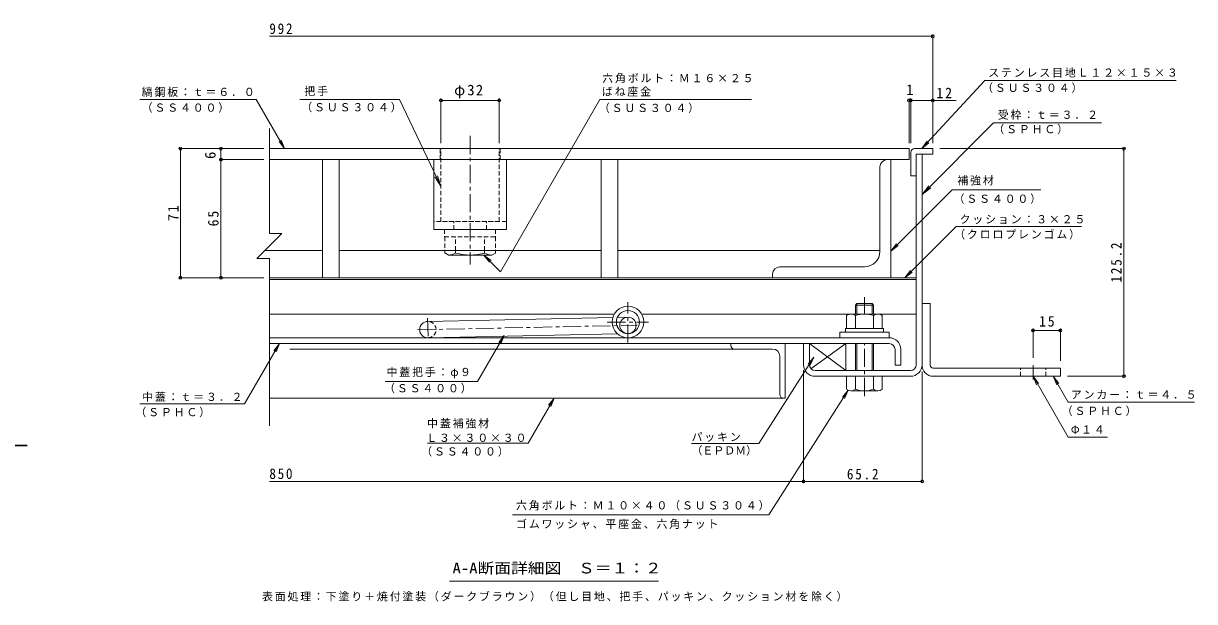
# Model space of a CAD drawing. Units: millimetres on the paper, enlarged 10 times, with parts at other scales. Extents: x -2620 to 2491, y -1962 to 1619.
# Drawn here: x -735 to 2484, y 29 to 1619 of the extents above; entities that cross this region are included whole.
import ezdxf
from ezdxf.enums import TextEntityAlignment as Align

# ---------------------------------------------------------------- set-up
doc = ezdxf.new("R2010")
doc.units = ezdxf.units.MM
doc.header["$LTSCALE"] = 10
doc.header["$PDMODE"] = 32
doc.header["$PDSIZE"] = 8
doc.linetypes.add('CHAIN1', pattern=[8, 5, -1, 1, -1])
doc.linetypes.add('DASHED1', pattern=[1.8, 1.2, -0.6])
for name, color, linetype, lineweight in [('0-2_仕上', 3, 'Continuous', 9), ('D-1', 2, 'Continuous', 9), ('D-2', 3, 'Continuous', 9), ('D-3', 4, 'Continuous', 9), ('D-5', 7, 'Continuous', 9), ('D-6', 6, 'Continuous', 9), ('D-7', 5, 'Continuous', 5), ('D-8', 5, 'Continuous', 5), ('D-9', 134, 'Continuous', 5), ('D-A', 3, 'Continuous', 9), ('D-B', 6, 'Continuous', 9), ('D-C', 2, 'DASHED1', 9), ('D-D', 4, 'Continuous', 9), ('D-E', 3, 'Continuous', 9), ('D-F', 7, 'Continuous', 9)]:
    doc.layers.add(name, color=color, linetype=linetype, lineweight=lineweight)
doc.styles.add('ＭＳ ゴシック', font='')
doc.styles.get('ＭＳ ゴシック').set_extended_font_data('MS Gothic')

msp = doc.modelspace()

# ---------------------------------------------------------------- linework, layer by layer
at = {"layer": '0-2_仕上', "color": 4}
msp.add_solid([(-724.83, 456.13), (-724.83, 460.13), (-764.83, 456.13), (-764.83, 460.13)], dxfattribs=at)
at = {"layer": 'D-1'}
for p, q in [((1718.66, 680.24), (1718.66, 1259.24)), ((1734.66, 1259.24), (1718.66, 1259.24)), ((1734.66, 680.24), (1734.66, 1259.24)), ((1424.66, 680.24), (1424.66, 738.24)), ((1702.66, 664.24), (1440.66, 664.24)), ((1440.66, 648.24), (1551.16, 648.24)), ((1702.66, 648.24), (1601.16, 648.24))]:
    msp.add_line(p, q, dxfattribs=at)
msp.add_lwpolyline([(1408.66, 680.24), (1408.66, 738.24), (1424.66, 738.24)], dxfattribs=at)
for centre, radius, start, end in [((1440.66, 680.24), 32, 180, 270), ((1440.66, 680.24), 16, 180, 270), ((1702.66, 680.24), 16, 270, 0), ((1702.66, 680.24), 32, 270, 0)]:
    msp.add_arc(centre, radius, start, end, dxfattribs=at)
at = {"layer": 'D-2'}
for p, q in [((-59.49, 1274.24), (1698.66, 1274.24)), ((1698.66, 1244.24), (1698.66, 1274.24)), ((1698.66, 1244.24), (-59.49, 1244.24))]:
    msp.add_line(p, q, dxfattribs=at)
at = {"layer": 'D-2', "linetype": 'DASHED1'}
for p, q in [((409.66, 1274.24), (409.66, 1244.24)), ((574.66, 1274.24), (574.66, 1244.24))]:
    msp.add_line(p, q, dxfattribs=at)
at = {"layer": 'D-2', "linetype": 'CHAIN1'}
for p, q in [((926.16, 740.75), (926.16, 851.73)), ((869.42, 797.49), (982.9, 797.49))]:
    msp.add_line(p, q, dxfattribs=at)
at = {"layer": 'D-2'}
for radius in [43.25, 31.75]:
    msp.add_circle((926.16, 797.49), radius, dxfattribs=at)
at = {"layer": 'D-3'}
for p, q in [((1703.66, 1264.24), (1703.66, 1199.24)), ((1713.66, 1274.24), (1763.66, 1274.24)), ((1763.66, 1259.24), (1718.66, 1259.24)), ((1718.66, 1199.24), (1718.66, 1259.24)), ((1763.66, 1274.24), (1763.66, 1259.24)), ((1718.66, 1199.24), (1703.66, 1199.24))]:
    msp.add_line(p, q, dxfattribs=at)
msp.add_arc((1713.66, 1264.24), 10, 90, 180, dxfattribs=at)
at = {"layer": 'D-5'}
for p, q in [((1907.21, 1461.64), (1733.69, 1274.24)), ((1907.21, 1461.64), (2433.05, 1461.64)), ((-415.73, 1408.99), (-95.91, 1408.99)), ((-17.7, 1274.24), (-95.91, 1408.99)), ((297.83, 1408.99), (24.58, 1408.99)), ((297.83, 1408.99), (412.16, 1171.42)), ((575.8, 935.96), (848.9, 1408.99)), ((1265.88, 1408.99), (848.9, 1408.99)), ((1931.06, 1345.18), (1734.66, 1148.11)), ((1931.06, 1345.18), (2227.4, 1345.18)), ((-17.7, 1274.24), (-32.96, 1294.04)), ((-17.7, 1274.24), (-27.32, 1297.32)), ((1733.69, 1274.24), (1748.14, 1294.64)), ((1733.69, 1274.24), (1752.93, 1290.21)), ((412.16, 1171.42), (395.74, 1196.52)), ((412.16, 1171.42), (402.79, 1199.92)), ((1734.66, 1148.11), (1752.89, 1171.94)), ((1734.66, 1148.11), (1758.43, 1166.42)), ((2061.16, 1161.33), (1817.61, 1161.33)), ((1828.07, 1060.25), (1687.07, 919.24)), ((1828.07, 1060.25), (2172.61, 1060.25)), ((1648.66, 992.39), (1668.5, 1007.61)), ((530.02, 981.74), (545.23, 961.91)), ((1687.07, 919.24), (1702.29, 939.08)), ((1687.07, 919.24), (1706.9, 934.46)), ((586.18, 760.89), (570.91, 741.09)), ((586.18, 760.89), (576.56, 737.81)), ((-127.83, 572.41), (-31.59, 738.24)), ((-31.59, 738.24), (-46.85, 718.44)), ((-31.59, 738.24), (-41.21, 715.16)), ((1285.42, 463.12), (1437.15, 701.22)), ((1437.15, 701.22), (1421.08, 682.07)), ((1437.15, 701.22), (1426.58, 678.56)), ((2039.66, 648.24), (2049.23, 625.14)), ((2039.66, 648.24), (2054.88, 628.4)), ((2039.66, 648.24), (2136.08, 481.25)), ((2094.96, 648.24), (2136.08, 577.03)), ((2094.96, 648.24), (2104.53, 625.14)), ((2094.96, 648.24), (2110.18, 628.4)), ((651.46, 464.29), (723.4, 588.24)), ((723.4, 588.24), (708.14, 568.44)), ((723.4, 588.24), (713.78, 565.16)), ((1313.2, 267.11), (1531.62, 609.86)), ((1531.62, 609.86), (1515.54, 590.71)), ((1531.62, 609.86), (1521.05, 587.21)), ((-415.56, 572.41), (-127.83, 572.41)), ((2136.08, 577.03), (2483.51, 577.03)), ((375.36, 464.29), (651.46, 464.29)), ((1100.86, 463.12), (1285.42, 463.12)), ((2136.08, 481.25), (2244.13, 481.25)), ((608.33, 267.11), (1313.2, 267.11)), ((1010.18, 84.9), (435.18, 84.9))]:
    msp.add_line(p, q, dxfattribs=at)
for points in [[(1817.61, 1161.33), (1648.66, 992.39), (1663.88, 1012.23)], [(575.8, 935.96), (530.02, 981.74), (549.85, 966.52)], [(258.78, 633.97), (512.51, 633.97), (586.18, 760.89)]]:
    msp.add_lwpolyline(points, dxfattribs=at)
at = {"layer": 'D-6'}
for p, q in [((-59.49, 919.24), (1718.66, 919.24)), ((-59.49, 914.24), (1718.66, 914.24)), ((888.78, 819.24), (-59.49, 819.24)), ((375.69, 799.23), (884.73, 809.88)), ((897.04, 810.13), (925.69, 810.73)), ((963.54, 819.24), (1533.66, 819.24)), ((1618.66, 819.24), (1718.66, 819.24)), ((376.63, 754.24), (897.46, 765.13)), ((926.16, 765.73), (926.63, 765.74)), ((1424.66, 738.24), (1424.66, 680.24)), ((1429.18, 669.09), (1524.66, 738.24))]:
    msp.add_line(p, q, dxfattribs=at)
at = {"layer": 'D-6', "linetype": 'CHAIN1'}
for p, q in [((375.5, 808.24), (376.76, 748.36)), ((347.65, 776.14), (951.44, 788.77))]:
    msp.add_line(p, q, dxfattribs=at)
at = {"layer": 'D-6'}
msp.add_lwpolyline([(1440.66, 664.24), (1524.66, 664.24), (1524.66, 738.24), (1424.66, 738.24), (1524.66, 664.24)], dxfattribs=at)
msp.add_circle((926.16, 788.24), 22.5, dxfattribs=at)
msp.add_arc((376.16, 776.74), 22.5, 90, 270, dxfattribs=at)
at = {"layer": 'D-6', "linetype": 'DASHED1'}
msp.add_arc((376.16, 776.74), 22.5, 270, 90, dxfattribs=at)
at = {"layer": 'D-7'}
for p, q in [((392.16, 1244.24), (392.16, 1051.74)), ((592.16, 1244.24), (592.16, 1051.74)), ((592.16, 1051.74), (392.16, 1051.74)), ((1555.22, 848.24), (1551.16, 844.18)), ((1601.16, 844.18), (1551.16, 844.18)), ((1551.16, 819.24), (1551.16, 844.18)), ((1597.1, 848.24), (1555.22, 848.24)), ((1555.22, 819.24), (1555.22, 848.24)), ((1597.1, 848.24), (1601.16, 844.18)), ((1597.1, 819.24), (1597.1, 848.24)), ((1601.16, 844.18), (1601.16, 820.74)), ((1601.16, 844.18), (1601.16, 819.24)), ((1551.16, 738.24), (1551.16, 664.24)), ((1555.22, 664.24), (1555.22, 738.24)), ((1597.1, 664.24), (1597.1, 738.24)), ((1601.16, 738.24), (1601.16, 664.24)), ((1625.16, 648.24), (1527.16, 648.24)), ((1527.16, 612.71), (1527.16, 648.24)), ((1551.16, 648.24), (1551.16, 612.71)), ((1601.16, 648.24), (1601.16, 612.71)), ((1625.16, 612.71), (1625.16, 648.24)), ((1613.16, 608.24), (1539.16, 608.24))]:
    msp.add_line(p, q, dxfattribs=at)
at = {"layer": 'D-7', "linetype": 'DASHED1'}
for p, q in [((592.16, 1074.24), (392.16, 1074.24)), ((447.16, 1051.74), (447.16, 1074.24)), ((537.16, 1051.74), (537.16, 1074.24))]:
    msp.add_line(p, q, dxfattribs=at)
at = {"layer": 'D-7', "linetype": 'CHAIN1'}
for p, q in [((1576.16, 819.24), (1576.16, 865.9)), ((1576.16, 593.85), (1576.16, 738.24))]:
    msp.add_line(p, q, dxfattribs=at)
at = {"layer": 'D-7', "color": 2, "lineweight": 9}
for p, q in [((1527.09, 815.44), (1533.66, 819.24)), ((1527.09, 815.44), (1527.09, 779.24)), ((1618.66, 819.24), (1533.66, 819.24)), ((1551.63, 815.44), (1551.63, 779.24)), ((1600.7, 815.44), (1600.7, 779.24))]:
    msp.add_line(p, q, dxfattribs=at)
at = {"layer": 'D-7', "color": 6, "lineweight": 9}
for p, q in [((1523.66, 779.24), (1523.66, 769.24)), ((1523.66, 769.24), (1628.66, 769.24))]:
    msp.add_line(p, q, dxfattribs=at)
at = {"layer": 'D-7', "color": 134}
for p, q in [((1508.66, 769.24), (1508.66, 754.24)), ((1508.66, 769.24), (1643.66, 769.24)), ((1508.66, 754.24), (1643.66, 754.24)), ((1643.66, 769.24), (1643.66, 754.24))]:
    msp.add_line(p, q, dxfattribs=at)
at = {"layer": 'D-7', "color": 2, "lineweight": 9}
msp.add_lwpolyline([(1618.66, 819.24), (1625.24, 815.44), (1625.24, 779.24), (1527.09, 779.24)], dxfattribs=at)
at = {"layer": 'D-7', "color": 6, "lineweight": 9}
msp.add_lwpolyline([(1523.66, 779.24), (1628.66, 779.24), (1628.66, 769.24)], dxfattribs=at)
at = {"layer": 'D-7', "color": 2, "lineweight": 9}
for centre, radius, start, end in [((1541.57, 790.36), 28.97, 94.38438, 120), ((1538.59, 795.04), 24.21, 57.42749, 88.18784), ((1576.16, 738.03), 81.2, 72.41188, 107.5881), ((1613.73, 795.04), 24.21, 91.81215, 122.57249), ((1610.75, 790.36), 28.97, 59.99998, 85.6156)]:
    msp.add_arc(centre, radius, start, end, dxfattribs=at)
at = {"layer": 'D-7'}
for centre, radius, start, end in [((1539.16, 626.57), 18.33, 229.1022, 310.89809), ((1576.16, 680.32), 72.08, 249.70546, 290.29454), ((1613.16, 626.57), 18.33, 229.10191, 310.8978)]:
    msp.add_arc(centre, radius, start, end, dxfattribs=at)
at = {"layer": 'D-8'}
for p, q in [((-59.49, 1244.24), (1648.66, 1244.24)), ((1648.66, 1244.24), (1648.66, 919.24)), ((1648.66, 919.24), (-59.49, 919.24))]:
    msp.add_line(p, q, dxfattribs=at)
at = {"layer": 'D-9'}
for p, q in [((1618.66, 991.74), (1618.66, 1224.24)), ((1638.66, 1244.24), (1648.66, 1244.24)), ((422.66, 994.24), (422.66, 987.37)), ((432.21, 981.86), (422.66, 987.37)), ((552.16, 981.74), (432.41, 981.74)), ((452.16, 987.23), (452.16, 994.24)), ((532.16, 987.23), (532.16, 994.24)), ((552.16, 981.74), (561.66, 987.23)), ((561.66, 994.24), (561.66, 987.23)), ((1576.16, 949.24), (1343.66, 949.24)), ((1323.66, 929.24), (1323.66, 919.24))]:
    msp.add_line(p, q, dxfattribs=at)
at = {"layer": 'D-9', "linetype": 'DASHED1'}
for p, q in [((422.66, 1031.74), (422.66, 994.24)), ((452.16, 994.24), (452.16, 1031.74)), ((532.16, 994.24), (532.16, 1031.74)), ((561.66, 1031.74), (561.66, 994.24))]:
    msp.add_line(p, q, dxfattribs=at)
at = {"layer": 'D-9'}
msp.add_lwpolyline([(1323.66, 919.24), (1648.66, 919.24), (1648.66, 1244.24)], dxfattribs=at)
for centre, radius, start, end in [((1638.66, 1224.24), 20, 90, 180), ((433.45, 1016.25), 34.53, 267.86055, 302.81094), ((492.16, 1130.34), 148.6, 254.38446, 285.61554), ((550.88, 1016.25), 34.53, 237.18906, 272.13945), ((1576.16, 991.74), 42.5, 270, 0), ((1343.66, 929.24), 20, 90, 180)]:
    msp.add_arc(centre, radius, start, end, dxfattribs=at)
at = {"layer": 'D-A'}
for p, q in [((1644.16, 754.24), (-59.49, 754.24)), ((-59.49, 738.24), (1644.16, 738.24)), ((1660.16, 722.24), (1660.16, 679.24)), ((1676.16, 722.24), (1676.16, 679.24)), ((1660.16, 679.24), (1676.16, 679.24))]:
    msp.add_line(p, q, dxfattribs=at)
for radius in [32, 16]:
    msp.add_arc((1644.16, 722.24), radius, 0, 90, dxfattribs=at)
at = {"layer": 'D-B'}
for p, q in [((1208.66, 738.24), (-2.96, 738.24)), ((1218.66, 723.24), (-2.96, 723.24)), ((1208.66, 738.24), (1358.66, 738.24)), ((1208.66, 733.24), (1208.66, 738.24)), ((1218.66, 723.24), (1323.66, 723.24)), ((1358.66, 738.24), (1358.66, 588.24)), ((1343.66, 598.24), (1343.66, 703.24)), ((1353.66, 588.24), (-59.49, 588.24)), ((1353.66, 588.24), (1358.66, 588.24))]:
    msp.add_line(p, q, dxfattribs=at)
for centre, radius, start, end in [((1218.66, 733.24), 10, 180, 270), ((1323.66, 703.24), 20, 0, 90), ((1353.66, 598.24), 10, 180, 270)]:
    msp.add_arc(centre, radius, start, end, dxfattribs=at)
at = {"layer": 'D-C', "linetype": 'CHAIN1'}
msp.add_line((492.41, 1309.42), (492.41, 956.11), dxfattribs=at)
at = {"layer": 'D-C'}
for p, q in [((412.16, 1274.24), (572.16, 1274.24)), ((412.16, 1074.24), (412.16, 1274.24)), ((572.16, 1074.24), (572.16, 1274.24)), ((572.16, 1074.24), (412.16, 1074.24))]:
    msp.add_line(p, q, dxfattribs=at)
at = {"layer": 'D-C', "color": 134, "lineweight": 5}
for p, q in [((422.16, 1051.74), (562.16, 1051.74)), ((562.16, 1051.74), (562.16, 1031.74))]:
    msp.add_line(p, q, dxfattribs=at)
msp.add_lwpolyline([(422.16, 1051.74), (422.16, 1031.74), (562.16, 1031.74)], dxfattribs=at)
at = {"layer": 'D-D'}
for p, q in [((87, 994.24), (-71.49, 994.24)), ((852.83, 994.24), (132, 994.24)), ((897.83, 994.24), (1618.66, 994.24))]:
    msp.add_line(p, q, dxfattribs=at)
at = {"layer": 'D-E', "color": 2}
for p, q in [((87, 919.24), (87, 1244.24)), ((87, 1244.24), (132, 1244.24)), ((132, 1244.24), (132, 919.24)), ((897.83, 1244.24), (852.83, 1244.24)), ((897.83, 919.24), (897.83, 1244.24)), ((132, 919.24), (87, 919.24))]:
    msp.add_line(p, q, dxfattribs=at)
at = {"layer": 'D-E'}
for p, q in [((1734.66, 848.24), (1734.66, 680.24)), ((1734.66, 848.24), (1757.16, 848.24)), ((1757.16, 678.24), (1757.16, 848.24)), ((1764.66, 670.74), (2114.66, 670.74)), ((2114.66, 648.24), (1764.66, 648.24)), ((2114.66, 670.74), (2114.66, 648.24))]:
    msp.add_line(p, q, dxfattribs=at)
at = {"layer": 'D-E', "linetype": 'CHAIN1'}
msp.add_line((2039.66, 639.5), (2039.66, 678.95), dxfattribs=at)
at = {"layer": 'D-E', "linetype": 'DASHED1'}
for p, q in [((2004.66, 648.24), (2004.66, 670.74)), ((2074.66, 648.24), (2074.66, 670.74))]:
    msp.add_line(p, q, dxfattribs=at)
at = {"layer": 'D-E', "color": 2}
msp.add_lwpolyline([(852.83, 1244.24), (852.83, 919.24), (897.83, 919.24)], dxfattribs=at)
at = {"layer": 'D-E'}
for radius, start in [(30, 176.17647), (7.5, 180.00027)]:
    msp.add_arc((1764.66, 678.24), radius, start, 270, dxfattribs=at)
at = {"layer": 'D-F'}
for p, q in [((1763.66, 1583.12), (-59.49, 1583.12)), ((1763.66, 1289.24), (1763.66, 1588.12)), ((412.16, 1289.24), (412.16, 1411.86)), ((412.16, 1406.86), (572.16, 1406.86)), ((572.16, 1289.24), (572.16, 1411.86)), ((1698.66, 1289.24), (1698.66, 1411.86)), ((1698.66, 1406.86), (1703.66, 1406.86)), ((1703.66, 1289.24), (1703.66, 1411.86)), ((1703.66, 1406.86), (1828.02, 1406.86)), ((-59.49, 1330), (-59.49, 1040.65)), ((-74.49, 1274.24), (-307.04, 1274.24)), ((-304.04, 919.24), (-304.04, 1274.24)), ((-192.6, 1244.24), (-192.6, 1274.24)), ((2292.29, 1274.24), (1783.66, 1274.24)), ((2289.29, 648.24), (2289.29, 1274.24)), ((-74.49, 1244.24), (-197.6, 1244.24)), ((-192.6, 919.24), (-192.6, 1244.24)), ((-59.49, 971.83), (-93.9, 971.83)), ((-59.49, 971.83), (-59.49, 511.7)), ((-307.04, 919.24), (-74.49, 919.24)), ((2039.66, 777.49), (2039.66, 698.95)), ((2039.66, 774.49), (2114.66, 774.49)), ((2114.66, 777.49), (2114.66, 690.74)), ((1408.66, 665.24), (1408.66, 354.34)), ((1734.66, 356.34), (1734.66, 660.24)), ((2292.29, 648.24), (2134.66, 648.24)), ((1408.66, 359.34), (-59.49, 359.34)), ((1408.66, 359.34), (1734.66, 359.34))]:
    msp.add_line(p, q, dxfattribs=at)
msp.add_lwpolyline([(-59.49, 1040.65), (-25.08, 1040.65), (-93.9, 971.83)], dxfattribs=at)
for p in [(1763.66, 1583.12), (412.16, 1406.86), (572.16, 1406.86), (1698.66, 1406.86), (1703.66, 1406.86), (1763.66, 1406.86), (-304.04, 1274.24), (-192.6, 1274.24), (2289.29, 1274.24), (-192.6, 1244.24), (-304.04, 919.24), (-192.6, 919.24), (2039.66, 774.49), (2114.66, 774.49), (2289.29, 648.24), (1408.66, 359.34), (1734.66, 359.34)]:
    msp.add_point(p, dxfattribs=at)

# ---------------------------------------------------------------- texts
at = {"layer": 'D-5', "style": 'ＭＳ ゴシック'}
msp.add_text('（ＥＰＤＭ）', height=21.99, dxfattribs=at).set_placement((1100.86, 426.55), align=Align.BOTTOM_LEFT)
at = {"layer": 'D-5', "color": 2, "style": 'ＭＳ ゴシック', "width": 1.15}
msp.add_text('A-A断面詳細図\u3000Ｓ＝１：２', height=29.33, dxfattribs=at).set_placement((443.93, 97.4), align=Align.BOTTOM_LEFT)
at = {"layer": 'D-5', "char_height": 21.99, "attachment_point": 7, "style": 'ＭＳ ゴシック'}
for s, insert in [('\\T1.17;六角ボルト：Ｍ１６×２５', (855.43, 1454.34)), ('\\T1.17;ステンレス目地Ｌ１２×１５×３', (1916.4, 1469.81)), ('\\T1.17;（ＳＵＳ３０４）', (1899.57, 1427.37)), ('\\T1.17;縞鋼板：ｔ＝６．０', (-410.39, 1416.54)), ('\\T1.17;把手', (36.67, 1418.83)), ('\\T1.17;ばね座金', (854.38, 1417.62)), ('\\T1.17;（ＳＳ４００）', (-410.39, 1372.87)), ('\\T1.17;（ＳＵＳ３０４）', (28.26, 1373.93)), ('\\T1.17;（ＳＵＳ３０４）', (846.12, 1372.06)), ('\\T1.17;受枠：ｔ＝３．２', (1942.56, 1353.74)), ('\\T1.17;（ＳＰＨＣ）', (1930.4, 1313.6)), ('\\T1.17;補強材', (1831.36, 1172.81)), ('\\T1.17;（ＳＳ４００）', (1821.16, 1122.29)), ('\\T1.17;クッション：３×２５', (1837.63, 1066.58)), ('\\T1.17;（クロロプレンゴム）', (1822.81, 1024.48)), ('\\T1.17;中蓋把手：φ９', (262.5, 642.86)), ('\\T1.17;（ＳＳ４００）', (255.86, 601.32)), ('\\T1.17;中蓋：ｔ＝３．２', (-409.12, 578.11)), ('\\T1.17;アンカー：ｔ＝４．５', (2143.38, 585.55)), ('\\T1.17;（ＳＰＨＣ）', (-427.8, 535.55)), ('\\T1.17;（ＳＰＨＣ）', (2118.4, 538.95)), ('\\T1.17;中蓋補強材', (374.07, 504.79)), ('\\T1.17;Ｌ３×３０×３０', (371.73, 467.6)), ('\\T1.17;パッキン', (1100.86, 467.94)), ('\\T1.17;Φ１４', (2143.38, 489.77)), ('\\T1.17;（ＳＳ４００）', (357.88, 427.46)), ('\\T1.17;六角ボルト：Ｍ１０×４０（ＳＵＳ３０４）', (618.48, 279.13)), ('\\T1.17;ゴムワッシャ、平座金、六角ナット', (618.48, 228.3)), ('\\T1.17;表面処理：下塗り＋焼付塗装（ダークブラウン）（但し目地、把手、パッキン、クッション材を除く）', (-79.82, 28.77))]:
    msp.add_mtext(s, dxfattribs=dict(at, insert=insert))
at = {"layer": 'D-F', "color": 2, "style": 'ＭＳ ゴシック'}
msp.add_text('1', height=29.33, dxfattribs=at).set_placement((1691.16, 1412.86), align=Align.BOTTOM_LEFT)
msp.add_text('6', height=29.33, rotation=90, dxfattribs=at).set_placement((-198.6, 1245.92), align=Align.BOTTOM_LEFT)
at = {"layer": 'D-F', "color": 2, "char_height": 29.33, "attachment_point": 7, "style": 'ＭＳ ゴシック'}
for s, insert in [('\\T1.27;\\W0.9;992', (-59.49, 1589.12)), ('\\T1.19;φ32', (448.41, 1412.86)), ('\\T1.27;\\W0.95;12', (1773.94, 1412.86)), ('\\T1.27;\\W0.95;15', (2055.91, 784.49)), ('\\T1.27;\\W0.9;850', (-59.49, 365.34)), ('\\T1.28;\\W0.9;65.2', (1527.91, 364.34))]:
    msp.add_mtext(s, dxfattribs=dict(at, insert=insert))
at = {"layer": 'D-F', "color": 2, "char_height": 29.33, "attachment_point": 7, "rotation": 90, "style": 'ＭＳ ゴシック'}
for s, insert in [('\\T1.27;\\W0.95;71', (-309.04, 1075.49)), ('\\T1.27;\\W0.95;65', (-198.6, 1060.49)), ('\\T1.28;\\W0.9;125.2', (2283.29, 906.24))]:
    msp.add_mtext(s, dxfattribs=dict(at, insert=insert))

doc.saveas('drawing.dxf')
